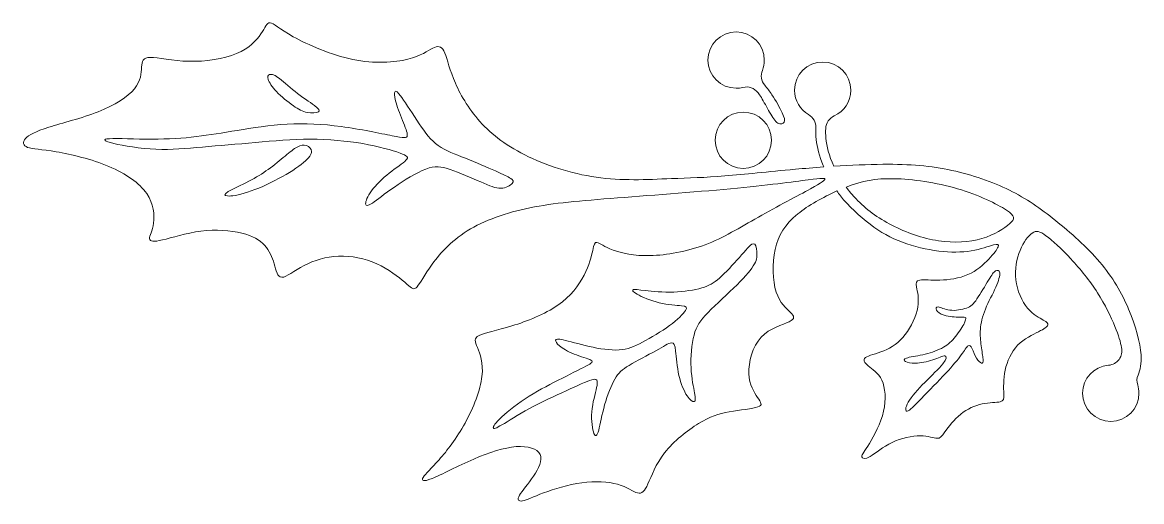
# Model space of a CAD drawing. Header units: millimetres. Extents: x 126 to 315, y -68 to 138.
# Drawn here: x 241.2 to 315.1, y 24 to 55.7 of the extents above; entities that cross this region are included whole.
import ezdxf

# ---------------------------------------------------------------- set-up
doc = ezdxf.new("R2010")
doc.units = ezdxf.units.MM
doc.header["$MEASUREMENT"] = 0
doc.layers.add('Layer 1', color=7, linetype='Continuous')

msp = doc.modelspace()

# ---------------------------------------------------------------- linework, layer by layer
at = {"layer": 'Layer 1', "lineweight": 20}
for points, knots in [([(294.9976, 44.5526), (294.0811, 44.1438), (293.1086, 43.597), (292.4125, 43.0322), (292.4125, 43.0322), (291.5617, 42.3422), (291.1229, 41.6245), (290.9195, 40.6934), (290.9195, 40.6934), (290.7161, 39.7623), (290.7484, 38.617), (290.9892, 37.873), (290.9892, 37.873), (291.2299, 37.1294), (291.6795, 36.7867), (291.9362, 36.5299), (291.9362, 36.5299), (292.193, 36.2731), (292.2576, 36.1017), (291.8508, 35.909), (291.8508, 35.909), (291.444, 35.7165), (290.5664, 35.5024), (289.9938, 34.8816), (289.9938, 34.8816), (289.4212, 34.261), (289.1533, 33.2333), (289.1802, 32.4787), (289.1802, 32.4787), (289.2069, 31.7243), (289.528, 31.2423), (289.7581, 30.9105), (289.7581, 30.9105), (289.9882, 30.579), (290.1275, 30.3967), (289.7797, 30.2736), (289.7797, 30.2736), (289.4319, 30.1508), (288.5967, 30.0865), (287.8904, 29.9581), (287.8904, 29.9581), (287.1841, 29.8297), (286.606, 29.637), (285.8621, 29.1821), (285.8621, 29.1821), (285.1184, 28.7273), (284.2084, 28.0101), (283.6145, 27.2501), (283.6145, 27.2501), (283.0206, 26.4904), (282.7422, 25.6875), (282.5174, 25.1953), (282.5174, 25.1953), (282.2929, 24.7031), (282.1213, 24.5208), (281.8325, 24.5904), (281.8325, 24.5904), (281.5437, 24.6601), (281.1366, 24.9812), (280.5107, 25.1632), (280.5107, 25.1632), (279.8847, 25.345), (279.0388, 25.388), (278.1452, 25.2649), (278.1452, 25.2649), (277.2517, 25.1419), (276.3095, 24.8526), (275.6192, 24.5958), (275.6192, 24.5958), (274.9289, 24.339), (274.4901, 24.1142), (274.2224, 24.0659), (274.2224, 24.0659), (273.9549, 24.0179), (273.8586, 24.1463), (274.0246, 24.4407), (274.0246, 24.4407), (274.1904, 24.7349), (274.6185, 25.1953), (274.961, 25.7038), (274.961, 25.7038), (275.3034, 26.212), (275.5605, 26.7686), (275.3838, 27.1431), (275.3838, 27.1431), (275.2073, 27.5176), (274.5969, 27.7105), (273.8049, 27.6516), (273.8049, 27.6516), (273.0132, 27.5928), (272.0389, 27.2822), (271.0008, 26.8326), (271.0008, 26.8326), (269.9627, 26.3834), (268.8601, 25.7946), (268.2499, 25.5482), (268.2499, 25.5482), (267.6399, 25.3021), (267.5222, 25.3987), (267.6613, 25.6234), (267.6613, 25.6234), (267.8004, 25.8479), (268.1967, 26.2013), (268.7159, 26.7899), (268.7159, 26.7899), (269.2348, 27.3785), (269.8771, 28.203), (270.4283, 29.2091), (270.4283, 29.2091), (270.9795, 30.2149), (271.4397, 31.4032), (271.5467, 32.2969), (271.5467, 32.2969), (271.6537, 33.1903), (271.4074, 33.7901), (271.2416, 34.1966), (271.2416, 34.1966), (271.0758, 34.6032), (270.9899, 34.8175), (271.354, 34.9993), (271.354, 34.9993), (271.7178, 35.1811), (272.5314, 35.3313), (273.5268, 35.6364), (273.5268, 35.6364), (274.5221, 35.9413), (275.6996, 36.4015), (276.5559, 36.9954), (276.5559, 36.9954), (277.4119, 37.5893), (277.9473, 38.3175), (278.2898, 38.981), (278.2898, 38.981), (278.632, 39.6444), (278.782, 40.2439), (278.8677, 40.6291), (278.8677, 40.6291), (278.9532, 41.0143), (278.9748, 41.1859), (279.1461, 41.1482), (279.1461, 41.1482), (279.3172, 41.1109), (279.6383, 40.8645), (280.2056, 40.6504), (280.2056, 40.6504), (280.7728, 40.4366), (281.5864, 40.2543), (282.6621, 40.2813), (282.6621, 40.2813), (283.7376, 40.308), (285.0757, 40.5436), (286.2851, 40.9985), (286.2851, 40.9985), (287.4943, 41.4533), (288.5756, 42.1276), (289.8171, 42.8286), (289.8171, 42.8286), (291.0586, 43.5295), (292.4608, 44.2577), (293.2474, 44.6912), (293.2474, 44.6912), (294.034, 45.1244), (294.2054, 45.2637), (294.2107, 45.3334), (294.2107, 45.3334), (294.2161, 45.4028), (294.0554, 45.4028), (293.1027, 45.2851), (293.1027, 45.2851), (292.1503, 45.1674), (290.4057, 44.9319), (287.9761, 44.7018), (287.9761, 44.7018), (285.5465, 44.4718), (282.4318, 44.2468), (280.0396, 44.0594), (280.0396, 44.0594), (277.6476, 43.8722), (275.9777, 43.7222), (274.4258, 43.3798), (274.4258, 43.3798), (272.8739, 43.0375), (271.4397, 42.5021), (270.3586, 41.7798), (270.3586, 41.7798), (269.2778, 41.0575), (268.5496, 40.1475), (268.0734, 39.4572), (268.0734, 39.4572), (267.5972, 38.767), (267.3725, 38.2959), (267.1851, 38.1459), (267.1851, 38.1459), (266.998, 37.9961), (266.848, 38.1677), (266.4412, 38.5155), (266.4412, 38.5155), (266.0346, 38.8631), (265.371, 39.3878), (264.5897, 39.741), (264.5897, 39.741), (263.8084, 40.0939), (262.9092, 40.2762), (262.0689, 40.2439), (262.0689, 40.2439), (261.2289, 40.2119), (260.4473, 39.9655), (259.7944, 39.623), (259.7944, 39.623), (259.1417, 39.2806), (258.617, 38.8417), (258.3175, 38.8471), (258.3175, 38.8471), (258.018, 38.8524), (257.9427, 39.3019), (257.8143, 39.7407), (257.8143, 39.7407), (257.6862, 40.1796), (257.5039, 40.6077), (257.1828, 40.9609), (257.1828, 40.9609), (256.8619, 41.314), (256.4015, 41.5927), (255.6736, 41.7691), (255.6736, 41.7691), (254.9459, 41.9456), (253.9505, 42.0208), (252.9712, 41.8975), (252.9712, 41.8975), (251.9921, 41.7745), (251.0285, 41.4533), (250.4292, 41.314), (250.4292, 41.314), (249.83, 41.1749), (249.5943, 41.2179), (249.5783, 41.3999), (249.5783, 41.3999), (249.5623, 41.5817), (249.7656, 41.9028), (249.8406, 42.4327), (249.8406, 42.4327), (249.9156, 42.9623), (249.8618, 43.7011), (249.3856, 44.3861), (249.3856, 44.3861), (248.9093, 45.071), (248.0103, 45.7026), (246.8812, 46.1788), (246.8812, 46.1788), (245.7521, 46.655), (244.3927, 46.9763), (243.4133, 47.1421), (243.4133, 47.1421), (242.4342, 47.3079), (241.8344, 47.3188), (241.5187, 47.4365), (241.5187, 47.4365), (241.2031, 47.5542), (241.1709, 47.779), (241.3796, 48.0144), (241.3796, 48.0144), (241.5883, 48.2499), (242.0381, 48.4962), (242.9157, 48.7744), (242.9157, 48.7744), (243.7931, 49.0525), (245.0992, 49.3632), (246.1856, 49.7913), (246.1856, 49.7913), (247.2717, 50.2193), (248.1387, 50.7651), (248.5776, 51.3003), (248.5776, 51.3003), (249.0164, 51.8353), (249.0271, 52.36), (249.0538, 52.7452), (249.0538, 52.7452), (249.0805, 53.1304), (249.1237, 53.3767), (249.6266, 53.3821), (249.6266, 53.3821), (250.1295, 53.3874), (251.0931, 53.152), (252.1795, 53.125), (252.1795, 53.125), (253.2656, 53.0983), (254.4751, 53.2806), (255.3207, 53.6338), (255.3207, 53.6338), (256.1661, 53.9867), (256.6478, 54.5114), (256.9369, 54.9396), (256.9369, 54.9396), (257.2258, 55.3675), (257.3221, 55.6993), (257.5469, 55.6779), (257.5469, 55.6779), (257.7716, 55.6566), (258.125, 55.2818), (259.0777, 54.752), (259.0777, 54.752), (260.0301, 54.2224), (261.582, 53.5372), (263.0162, 53.2428), (263.0162, 53.2428), (264.4504, 52.9486), (265.7669, 53.0449), (266.6446, 53.2644), (266.6446, 53.2644), (267.5222, 53.4838), (267.9611, 53.8262), (268.2928, 53.9923), (268.2928, 53.9923), (268.6246, 54.158), (268.8494, 54.1474), (269.0261, 53.8102), (269.0261, 53.8102), (269.2025, 53.4731), (269.3312, 52.8095), (269.6576, 51.9906), (269.6576, 51.9906), (269.9838, 51.1719), (270.5086, 50.1979), (271.2685, 49.3096), (271.2685, 49.3096), (272.0282, 48.4212), (273.0239, 47.6183), (274.3724, 46.9387), (274.3724, 46.9387), (275.7209, 46.2591), (277.4228, 45.7023), (279.0964, 45.4623), (279.0964, 45.4623), (280.767, 45.2225), (282.4104, 45.2982), (284.0609, 45.3742), (284.0609, 45.3742), (285.1793, 45.4077), (286.2907, 45.4419), (287.5987, 45.5467), (287.5987, 45.5467), (288.9098, 45.6516), (290.4193, 45.8285), (292.2576, 45.9914), (292.2576, 45.9914), (292.8542, 46.0443), (293.4862, 46.096), (294.128, 46.1419)], [0, 0, 0, 0, 0.0113636, 0.0113636, 0.0113636, 0.0113636, 0.0227273, 0.0227273, 0.0227273, 0.0227273, 0.0340909, 0.0340909, 0.0340909, 0.0340909, 0.0454545, 0.0454545, 0.0454545, 0.0454545, 0.0568182, 0.0568182, 0.0568182, 0.0568182, 0.0681818, 0.0681818, 0.0681818, 0.0681818, 0.0795455, 0.0795455, 0.0795455, 0.0795455, 0.0909091, 0.0909091, 0.0909091, 0.0909091, 0.1022727, 0.1022727, 0.1022727, 0.1022727, 0.1136364, 0.1136364, 0.1136364, 0.1136364, 0.125, 0.125, 0.125, 0.125, 0.1363636, 0.1363636, 0.1363636, 0.1363636, 0.1477273, 0.1477273, 0.1477273, 0.1477273, 0.1590909, 0.1590909, 0.1590909, 0.1590909, 0.1704545, 0.1704545, 0.1704545, 0.1704545, 0.1818182, 0.1818182, 0.1818182, 0.1818182, 0.1931818, 0.1931818, 0.1931818, 0.1931818, 0.2045455, 0.2045455, 0.2045455, 0.2045455, 0.2159091, 0.2159091, 0.2159091, 0.2159091, 0.2272727, 0.2272727, 0.2272727, 0.2272727, 0.2386364, 0.2386364, 0.2386364, 0.2386364, 0.25, 0.25, 0.25, 0.25, 0.2613636, 0.2613636, 0.2613636, 0.2613636, 0.2727273, 0.2727273, 0.2727273, 0.2727273, 0.2840909, 0.2840909, 0.2840909, 0.2840909, 0.2954545, 0.2954545, 0.2954545, 0.2954545, 0.3068182, 0.3068182, 0.3068182, 0.3068182, 0.3181818, 0.3181818, 0.3181818, 0.3181818, 0.3295455, 0.3295455, 0.3295455, 0.3295455, 0.3409091, 0.3409091, 0.3409091, 0.3409091, 0.3522727, 0.3522727, 0.3522727, 0.3522727, 0.3636364, 0.3636364, 0.3636364, 0.3636364, 0.375, 0.375, 0.375, 0.375, 0.3863636, 0.3863636, 0.3863636, 0.3863636, 0.3977273, 0.3977273, 0.3977273, 0.3977273, 0.4090909, 0.4090909, 0.4090909, 0.4090909, 0.4204545, 0.4204545, 0.4204545, 0.4204545, 0.4318182, 0.4318182, 0.4318182, 0.4318182, 0.4431818, 0.4431818, 0.4431818, 0.4431818, 0.4545455, 0.4545455, 0.4545455, 0.4545455, 0.4659091, 0.4659091, 0.4659091, 0.4659091, 0.4772727, 0.4772727, 0.4772727, 0.4772727, 0.4886364, 0.4886364, 0.4886364, 0.4886364, 0.5, 0.5, 0.5, 0.5, 0.5113636, 0.5113636, 0.5113636, 0.5113636, 0.5227273, 0.5227273, 0.5227273, 0.5227273, 0.5340909, 0.5340909, 0.5340909, 0.5340909, 0.5454545, 0.5454545, 0.5454545, 0.5454545, 0.5568182, 0.5568182, 0.5568182, 0.5568182, 0.5681818, 0.5681818, 0.5681818, 0.5681818, 0.5795455, 0.5795455, 0.5795455, 0.5795455, 0.5909091, 0.5909091, 0.5909091, 0.5909091, 0.6022727, 0.6022727, 0.6022727, 0.6022727, 0.6136364, 0.6136364, 0.6136364, 0.6136364, 0.625, 0.625, 0.625, 0.625, 0.6363636, 0.6363636, 0.6363636, 0.6363636, 0.6477273, 0.6477273, 0.6477273, 0.6477273, 0.6590909, 0.6590909, 0.6590909, 0.6590909, 0.6704545, 0.6704545, 0.6704545, 0.6704545, 0.6818182, 0.6818182, 0.6818182, 0.6818182, 0.6931818, 0.6931818, 0.6931818, 0.6931818, 0.7045455, 0.7045455, 0.7045455, 0.7045455, 0.7159091, 0.7159091, 0.7159091, 0.7159091, 0.7272727, 0.7272727, 0.7272727, 0.7272727, 0.7386364, 0.7386364, 0.7386364, 0.7386364, 0.75, 0.75, 0.75, 0.75, 0.7613636, 0.7613636, 0.7613636, 0.7613636, 0.7727273, 0.7727273, 0.7727273, 0.7727273, 0.7840909, 0.7840909, 0.7840909, 0.7840909, 0.7954545, 0.7954545, 0.7954545, 0.7954545, 0.8068182, 0.8068182, 0.8068182, 0.8068182, 0.8181818, 0.8181818, 0.8181818, 0.8181818, 0.8295455, 0.8295455, 0.8295455, 0.8295455, 0.8409091, 0.8409091, 0.8409091, 0.8409091, 0.8522727, 0.8522727, 0.8522727, 0.8522727, 0.8636364, 0.8636364, 0.8636364, 0.8636364, 0.875, 0.875, 0.875, 0.875, 0.8863636, 0.8863636, 0.8863636, 0.8863636, 0.8977273, 0.8977273, 0.8977273, 0.8977273, 0.9090909, 0.9090909, 0.9090909, 0.9090909, 0.9204545, 0.9204545, 0.9204545, 0.9204545, 0.9318182, 0.9318182, 0.9318182, 0.9318182, 0.9431818, 0.9431818, 0.9431818, 0.9431818, 0.9545455, 0.9545455, 0.9545455, 0.9545455, 0.9659091, 0.9659091, 0.9659091, 0.9659091, 0.9772727, 0.9772727, 0.9772727, 0.9772727, 1, 1, 1, 1]), ([(288.7887, 51.4003), (288.6458, 51.3654), (288.496, 51.3464), (288.3421, 51.3464), (288.3421, 51.3464), (287.3135, 51.3464), (286.4798, 52.1802), (286.4798, 53.2088), (286.4798, 53.2088), (286.4798, 54.2374), (287.3135, 55.0711), (288.3421, 55.0711), (288.3421, 55.0711), (289.3707, 55.0711), (290.2045, 54.2374), (290.2045, 53.2088), (290.2045, 53.2088), (290.2045, 52.9682), (290.1586, 52.7382), (290.0758, 52.527), (290.0758, 52.527), (289.9436, 52.1906), (289.9996, 51.835), (290.2292, 51.5556), (290.2292, 51.5556), (290.3967, 51.352), (290.5591, 51.1411), (290.7098, 50.9158), (290.7098, 50.9158), (290.986, 50.5027), (291.2246, 50.0396), (291.3744, 49.7214), (291.3744, 49.7214), (291.5241, 49.403), (291.586, 49.229), (291.5258, 49.11), (291.5258, 49.11), (291.4656, 48.9911), (291.2833, 48.9266), (291.103, 49.0363), (291.103, 49.0363), (290.9224, 49.146), (290.7428, 49.4299), (290.5557, 49.7588), (290.5557, 49.7588), (290.3683, 50.0879), (290.1729, 50.4627), (290.011, 50.726), (290.011, 50.726), (289.9304, 50.8574), (289.8579, 50.9615), (289.7914, 51.0481), (289.7914, 51.0481), (289.5516, 51.361), (289.1715, 51.4945), (288.7887, 51.4003)], [0, 0, 0, 0, 0.0666667, 0.0666667, 0.0666667, 0.0666667, 0.1333333, 0.1333333, 0.1333333, 0.1333333, 0.2, 0.2, 0.2, 0.2, 0.2666667, 0.2666667, 0.2666667, 0.2666667, 0.3333333, 0.3333333, 0.3333333, 0.3333333, 0.4, 0.4, 0.4, 0.4, 0.4666667, 0.4666667, 0.4666667, 0.4666667, 0.5333333, 0.5333333, 0.5333333, 0.5333333, 0.6, 0.6, 0.6, 0.6, 0.6666667, 0.6666667, 0.6666667, 0.6666667, 0.7333333, 0.7333333, 0.7333333, 0.7333333, 0.8, 0.8, 0.8, 0.8, 0.8666667, 0.8666667, 0.8666667, 0.8666667, 1, 1, 1, 1]), ([(294.128, 46.1419), (294.1151, 46.1729), (294.1025, 46.2043), (294.0903, 46.2351), (294.0903, 46.2351), (293.8389, 46.8661), (293.694, 47.4392), (293.6377, 47.9569), (293.6377, 47.9569), (293.6078, 48.2307), (293.6027, 48.4894), (293.609, 48.7409), (293.609, 48.7409), (293.6183, 49.1045), (293.4416, 49.421), (293.1273, 49.6042), (293.1273, 49.6042), (292.5734, 49.9268), (292.2011, 50.5273), (292.2011, 51.2146), (292.2011, 51.2146), (292.2011, 52.2433), (293.0348, 53.077), (294.0634, 53.077), (294.0634, 53.077), (295.092, 53.077), (295.9258, 52.2433), (295.9258, 51.2146), (295.9258, 51.2146), (295.9258, 50.46), (295.4767, 49.8103), (294.8318, 49.5178), (294.8318, 49.5178), (294.4918, 49.3637), (294.2814, 49.0535), (294.2632, 48.6807), (294.2632, 48.6807), (294.2537, 48.4841), (294.2552, 48.2749), (294.277, 48.0431), (294.277, 48.0431), (294.3258, 47.5249), (294.4758, 46.8931), (294.7996, 46.1894)], [0, 0, 0, 0, 0.0833333, 0.0833333, 0.0833333, 0.0833333, 0.1666667, 0.1666667, 0.1666667, 0.1666667, 0.25, 0.25, 0.25, 0.25, 0.3333333, 0.3333333, 0.3333333, 0.3333333, 0.4166667, 0.4166667, 0.4166667, 0.4166667, 0.5, 0.5, 0.5, 0.5, 0.5833333, 0.5833333, 0.5833333, 0.5833333, 0.6666667, 0.6666667, 0.6666667, 0.6666667, 0.75, 0.75, 0.75, 0.75, 0.8333333, 0.8333333, 0.8333333, 0.8333333, 1, 1, 1, 1]), ([(259.0791, 50.1921), (258.7233, 50.4409), (258.2738, 50.7996), (257.9636, 51.1231), (257.9636, 51.1231), (257.6532, 51.4469), (257.4816, 51.7362), (257.4148, 51.926), (257.4148, 51.926), (257.3478, 52.1161), (257.3855, 52.2071), (257.4923, 52.2445), (257.4923, 52.2445), (257.5993, 52.2821), (257.7762, 52.2658), (258.0597, 52.0653), (258.0597, 52.0653), (258.3432, 51.8646), (258.7342, 51.4792), (259.1888, 51.1207), (259.1888, 51.1207), (259.6437, 50.7622), (260.1631, 50.4304), (260.4679, 50.203), (260.4679, 50.203), (260.773, 49.9756), (260.8641, 49.8523), (260.7437, 49.7802), (260.7437, 49.7802), (260.6233, 49.7079), (260.2912, 49.6865), (259.9944, 49.7452), (259.9944, 49.7452), (259.6973, 49.8042), (259.4349, 49.9433), (259.0791, 50.1921)], [0, 0, 0, 0, 0.1, 0.1, 0.1, 0.1, 0.2, 0.2, 0.2, 0.2, 0.3, 0.3, 0.3, 0.3, 0.4, 0.4, 0.4, 0.4, 0.5, 0.5, 0.5, 0.5, 0.6, 0.6, 0.6, 0.6, 0.7, 0.7, 0.7, 0.7, 0.8, 0.8, 0.8, 0.8, 1, 1, 1, 1]), ([(272.4316, 45.8761), (271.8991, 46.1115), (271.1392, 46.4433), (270.4516, 46.7161), (270.4516, 46.7161), (269.7639, 46.9892), (269.1482, 47.2033), (268.6586, 47.5538), (268.6586, 47.5538), (268.1691, 47.9042), (267.805, 48.3914), (267.3931, 48.9986), (267.3931, 48.9986), (266.981, 49.6059), (266.5205, 50.3341), (266.2397, 50.7299), (266.2397, 50.7299), (265.9587, 51.1258), (265.857, 51.1904), (265.8036, 51.1236), (265.8036, 51.1236), (265.7499, 51.0566), (265.7446, 50.8583), (265.8354, 50.5108), (265.8354, 50.5108), (265.9264, 50.1629), (266.114, 49.6649), (266.2904, 49.2236), (266.2904, 49.2236), (266.4669, 48.7821), (266.6332, 48.3965), (266.6118, 48.2147), (266.6118, 48.2147), (266.5902, 48.0326), (266.3815, 48.0542), (265.6082, 48.2067), (265.6082, 48.2067), (264.8349, 48.3591), (263.497, 48.6431), (262.2475, 48.8115), (262.2475, 48.8115), (260.998, 48.9799), (259.8364, 49.0336), (258.6779, 48.9695), (258.6779, 48.9695), (257.5194, 48.9052), (256.3631, 48.7229), (255.3733, 48.5598), (255.3733, 48.5598), (254.3833, 48.3967), (253.5588, 48.252), (252.668, 48.1479), (252.668, 48.1479), (251.777, 48.0436), (250.8188, 47.9792), (249.7353, 47.9792), (249.7353, 47.9792), (248.6516, 47.9792), (247.4421, 48.0436), (246.923, 48.0115), (246.923, 48.0115), (246.4038, 47.9792), (246.5754, 47.8508), (247.2147, 47.6957), (247.2147, 47.6957), (247.8543, 47.5406), (248.962, 47.3584), (249.9948, 47.313), (249.9948, 47.313), (251.0275, 47.2673), (251.9858, 47.3586), (253.0692, 47.4547), (253.0692, 47.4547), (254.153, 47.5511), (255.3624, 47.6528), (256.5719, 47.7598), (256.5719, 47.7598), (257.7813, 47.8669), (258.991, 47.9792), (260.1978, 47.9792), (260.1978, 47.9792), (261.4046, 47.9792), (262.6087, 47.8669), (263.6655, 47.6824), (263.6655, 47.6824), (264.7225, 47.4977), (265.6324, 47.2406), (266.13, 47.0615), (266.13, 47.0615), (266.6276, 46.8822), (266.7135, 46.7805), (266.5235, 46.5853), (266.5235, 46.5853), (266.3334, 46.3899), (265.8676, 46.1006), (265.4155, 45.7395), (265.4155, 45.7395), (264.9633, 45.3783), (264.5244, 44.9448), (264.2463, 44.565), (264.2463, 44.565), (263.9679, 44.1851), (263.8502, 43.8584), (263.8555, 43.698), (263.8555, 43.698), (263.8609, 43.5375), (263.9893, 43.5429), (264.2995, 43.7487), (264.2995, 43.7487), (264.6099, 43.9548), (265.1026, 44.3618), (265.7553, 44.8164), (265.7553, 44.8164), (266.4082, 45.2713), (267.2217, 45.7746), (267.8317, 46.0021), (267.8317, 46.0021), (268.4416, 46.2295), (268.8487, 46.181), (269.4533, 45.9778), (269.4533, 45.9778), (270.0579, 45.7744), (270.8608, 45.4157), (271.46, 45.1535), (271.46, 45.1535), (272.0593, 44.8914), (272.4557, 44.7254), (272.7952, 44.7334), (272.7952, 44.7334), (273.135, 44.7414), (273.419, 44.9237), (273.5394, 45.0572), (273.5394, 45.0572), (273.6598, 45.1909), (273.6168, 45.2768), (273.443, 45.389), (273.443, 45.389), (273.2692, 45.5013), (272.9639, 45.6407), (272.4316, 45.8761)], [0, 0, 0, 0, 0.0277778, 0.0277778, 0.0277778, 0.0277778, 0.0555556, 0.0555556, 0.0555556, 0.0555556, 0.0833333, 0.0833333, 0.0833333, 0.0833333, 0.1111111, 0.1111111, 0.1111111, 0.1111111, 0.1388889, 0.1388889, 0.1388889, 0.1388889, 0.1666667, 0.1666667, 0.1666667, 0.1666667, 0.1944444, 0.1944444, 0.1944444, 0.1944444, 0.2222222, 0.2222222, 0.2222222, 0.2222222, 0.25, 0.25, 0.25, 0.25, 0.2777778, 0.2777778, 0.2777778, 0.2777778, 0.3055556, 0.3055556, 0.3055556, 0.3055556, 0.3333333, 0.3333333, 0.3333333, 0.3333333, 0.3611111, 0.3611111, 0.3611111, 0.3611111, 0.3888889, 0.3888889, 0.3888889, 0.3888889, 0.4166667, 0.4166667, 0.4166667, 0.4166667, 0.4444444, 0.4444444, 0.4444444, 0.4444444, 0.4722222, 0.4722222, 0.4722222, 0.4722222, 0.5, 0.5, 0.5, 0.5, 0.5277778, 0.5277778, 0.5277778, 0.5277778, 0.5555556, 0.5555556, 0.5555556, 0.5555556, 0.5833333, 0.5833333, 0.5833333, 0.5833333, 0.6111111, 0.6111111, 0.6111111, 0.6111111, 0.6388889, 0.6388889, 0.6388889, 0.6388889, 0.6666667, 0.6666667, 0.6666667, 0.6666667, 0.6944444, 0.6944444, 0.6944444, 0.6944444, 0.7222222, 0.7222222, 0.7222222, 0.7222222, 0.75, 0.75, 0.75, 0.75, 0.7777778, 0.7777778, 0.7777778, 0.7777778, 0.8055556, 0.8055556, 0.8055556, 0.8055556, 0.8333333, 0.8333333, 0.8333333, 0.8333333, 0.8611111, 0.8611111, 0.8611111, 0.8611111, 0.8888889, 0.8888889, 0.8888889, 0.8888889, 0.9166667, 0.9166667, 0.9166667, 0.9166667, 0.9444444, 0.9444444, 0.9444444, 0.9444444, 1, 1, 1, 1]), ([(288.8171, 49.7683), (289.8457, 49.7683), (290.6795, 48.9346), (290.6795, 47.9059), (290.6795, 47.9059), (290.6795, 46.8773), (289.8457, 46.0436), (288.8171, 46.0436), (288.8171, 46.0436), (287.7885, 46.0436), (286.9548, 46.8773), (286.9548, 47.9059), (286.9548, 47.9059), (286.9548, 48.9346), (287.7885, 49.7683), (288.8171, 49.7683)], [0, 0, 0, 0, 0.2, 0.2, 0.2, 0.2, 0.4, 0.4, 0.4, 0.4, 0.6, 0.6, 0.6, 0.6, 1, 1, 1, 1]), ([(258.5388, 46.8608), (258.2151, 46.5933), (257.8187, 46.2666), (257.4202, 45.9805), (257.4202, 45.9805), (257.0216, 45.6943), (256.6199, 45.448), (256.1304, 45.1965), (256.1304, 45.1965), (255.6408, 44.945), (255.0627, 44.688), (254.7765, 44.5116), (254.7765, 44.5116), (254.4901, 44.3349), (254.4957, 44.2385), (254.7311, 44.2225), (254.7311, 44.2225), (254.9666, 44.2062), (255.4321, 44.2708), (256.0474, 44.4713), (256.0474, 44.4713), (256.6629, 44.672), (257.4282, 45.0091), (258.1078, 45.3703), (258.1078, 45.3703), (258.7874, 45.7314), (259.3818, 46.1171), (259.7563, 46.43), (259.7563, 46.43), (260.1308, 46.7431), (260.2862, 46.9839), (260.2835, 47.1737), (260.2835, 47.1737), (260.2808, 47.3637), (260.1199, 47.503), (259.9408, 47.5564), (259.9408, 47.5564), (259.7616, 47.6101), (259.5633, 47.5778), (259.3388, 47.4574), (259.3388, 47.4574), (259.1141, 47.337), (258.8624, 47.1283), (258.5388, 46.8608)], [0, 0, 0, 0, 0.0833333, 0.0833333, 0.0833333, 0.0833333, 0.1666667, 0.1666667, 0.1666667, 0.1666667, 0.25, 0.25, 0.25, 0.25, 0.3333333, 0.3333333, 0.3333333, 0.3333333, 0.4166667, 0.4166667, 0.4166667, 0.4166667, 0.5, 0.5, 0.5, 0.5, 0.5833333, 0.5833333, 0.5833333, 0.5833333, 0.6666667, 0.6666667, 0.6666667, 0.6666667, 0.75, 0.75, 0.75, 0.75, 0.8333333, 0.8333333, 0.8333333, 0.8333333, 1, 1, 1, 1]), ([(294.7996, 46.1875), (295.919, 46.2591), (297.044, 46.3103), (298.0478, 46.3178), (298.0478, 46.3178), (299.8325, 46.3312), (301.2349, 46.2081), (302.5968, 45.9164), (302.5968, 45.9164), (303.9587, 45.6249), (305.2805, 45.1647), (306.4016, 44.6108), (306.4016, 44.6108), (307.5227, 44.0569), (308.4436, 43.4094), (309.4443, 42.6094), (309.4443, 42.6094), (310.4448, 41.8094), (311.5261, 40.8565), (312.3714, 39.8585), (312.3714, 39.8585), (313.2168, 38.8607), (313.8272, 37.8167), (314.2848, 36.7303), (314.2848, 36.7303), (314.742, 35.6442), (315.0476, 34.5148), (315.1008, 33.7255), (315.1008, 33.7255), (315.1406, 33.1338), (315.0391, 32.7321), (314.902, 32.3789), (314.902, 32.3789), (314.819, 32.1651), (314.8122, 31.9564), (314.8809, 31.7374), (314.8809, 31.7374), (314.936, 31.561), (314.9661, 31.3734), (314.9661, 31.179), (314.9661, 31.179), (314.9661, 30.1503), (314.1323, 29.3166), (313.1037, 29.3166), (313.1037, 29.3166), (312.0751, 29.3166), (311.2414, 30.1503), (311.2414, 31.179), (311.2414, 31.179), (311.2414, 32.1556), (311.993, 32.9571), (312.9496, 33.035), (312.9496, 33.035), (313.2379, 33.0585), (313.4768, 33.1911), (313.6496, 33.4231), (313.6496, 33.4231), (313.8221, 33.6554), (313.8804, 33.9224), (313.82, 34.2051), (313.82, 34.2051), (313.7479, 34.5425), (313.6197, 35.0007), (313.3775, 35.6015), (313.3775, 35.6015), (313.1207, 36.2381), (312.7353, 37.0357), (312.227, 37.825), (312.227, 37.825), (311.7188, 38.6143), (311.087, 39.3956), (310.4664, 40.0645), (310.4664, 40.0645), (309.8457, 40.7334), (309.2353, 41.29), (308.8178, 41.5951), (308.8178, 41.5951), (308.4006, 41.8999), (308.1759, 41.9538), (307.9108, 41.7745), (307.9108, 41.7745), (307.646, 41.5953), (307.3409, 41.183), (307.1135, 40.6291), (307.1135, 40.6291), (306.8861, 40.0754), (306.7361, 39.3796), (306.8244, 38.6759), (306.8244, 38.6759), (306.9128, 37.9723), (307.2392, 37.2602), (307.6084, 36.808), (307.6084, 36.808), (307.9776, 36.3561), (308.3899, 36.1631), (308.6414, 36.024), (308.6414, 36.024), (308.8928, 35.885), (308.9839, 35.7993), (308.9385, 35.6896), (308.9385, 35.6896), (308.8931, 35.5799), (308.7108, 35.4461), (308.331, 35.2481), (308.331, 35.2481), (307.9511, 35.0503), (307.373, 34.7879), (306.9475, 34.3517), (306.9475, 34.3517), (306.5222, 33.9158), (306.2492, 33.3054), (306.1235, 32.7061), (306.1235, 32.7061), (305.9977, 32.1069), (306.0191, 31.518), (306.0271, 31.1595), (306.0271, 31.1595), (306.0351, 30.801), (306.0298, 30.6724), (305.7943, 30.6161), (305.7943, 30.6161), (305.5589, 30.56), (305.0931, 30.5763), (304.6089, 30.4746), (304.6089, 30.4746), (304.1247, 30.3729), (303.6215, 30.1535), (303.1827, 29.795), (303.1827, 29.795), (302.7441, 29.4365), (302.3691, 28.9384), (302.1417, 28.628), (302.1417, 28.628), (301.9145, 28.3178), (301.8339, 28.1948), (301.6172, 28.2054), (301.6172, 28.2054), (301.4007, 28.2161), (301.0473, 28.3608), (300.5094, 28.3635), (300.5094, 28.3635), (299.9718, 28.3661), (299.2493, 28.2268), (298.6447, 27.9351), (298.6447, 27.9351), (298.0401, 27.6436), (297.5527, 27.1994), (297.2049, 27.0013), (297.2049, 27.0013), (296.8573, 26.8033), (296.6483, 26.8516), (296.643, 26.9853), (296.643, 26.9853), (296.6376, 27.119), (296.8359, 27.3385), (297.1517, 27.8576), (297.1517, 27.8576), (297.4672, 28.3766), (297.9007, 29.1955), (298.0854, 29.9875), (298.0854, 29.9875), (298.2702, 30.7794), (298.2056, 31.5447), (297.9702, 32.0452), (297.9702, 32.0452), (297.735, 32.5454), (297.3279, 32.7811), (297.0685, 32.9952), (297.0685, 32.9952), (296.809, 33.209), (296.6966, 33.402), (296.8947, 33.5437), (296.8947, 33.5437), (297.0925, 33.6855), (297.6012, 33.7765), (298.1041, 33.9879), (298.1041, 33.9879), (298.607, 34.1993), (299.1049, 34.5311), (299.5143, 35.0556), (299.5143, 35.0556), (299.9235, 35.5799), (300.2446, 36.2971), (300.3437, 36.8777), (300.3437, 36.8777), (300.4427, 37.4582), (300.3196, 37.9024), (300.266, 38.1942), (300.266, 38.1942), (300.2126, 38.4857), (300.2286, 38.625), (300.4827, 38.6653), (300.4827, 38.6653), (300.7369, 38.7053), (301.2296, 38.6463), (301.8155, 38.6624), (301.8155, 38.6624), (302.4014, 38.6784), (303.081, 38.7696), (303.6563, 39.0238), (303.6563, 39.0238), (304.2315, 39.2779), (304.7026, 39.6954), (305.0424, 40.0485), (305.0424, 40.0485), (305.3822, 40.4017), (305.5909, 40.6907), (305.6579, 40.8565), (305.6579, 40.8565), (305.7249, 41.0223), (305.6497, 41.0655), (305.3473, 40.9851), (305.3473, 40.9851), (305.0451, 40.9048), (304.5152, 40.7014), (303.8837, 40.597), (303.8837, 40.597), (303.2524, 40.4927), (302.5189, 40.4873), (301.7296, 40.5837), (301.7296, 40.5837), (300.9405, 40.6798), (300.0946, 40.8781), (299.332, 41.1643), (299.332, 41.1643), (298.5697, 41.4504), (297.8901, 41.8254), (297.1918, 42.3499), (297.1918, 42.3499), (296.4935, 42.8742), (295.776, 43.5485), (295.2382, 44.2307), (295.2382, 44.2307), (295.1537, 44.338), (295.0733, 44.4453), (294.9976, 44.5526)], [0, 0, 0, 0, 0.0166667, 0.0166667, 0.0166667, 0.0166667, 0.0333333, 0.0333333, 0.0333333, 0.0333333, 0.05, 0.05, 0.05, 0.05, 0.0666667, 0.0666667, 0.0666667, 0.0666667, 0.0833333, 0.0833333, 0.0833333, 0.0833333, 0.1, 0.1, 0.1, 0.1, 0.1166667, 0.1166667, 0.1166667, 0.1166667, 0.1333333, 0.1333333, 0.1333333, 0.1333333, 0.15, 0.15, 0.15, 0.15, 0.1666667, 0.1666667, 0.1666667, 0.1666667, 0.1833333, 0.1833333, 0.1833333, 0.1833333, 0.2, 0.2, 0.2, 0.2, 0.2166667, 0.2166667, 0.2166667, 0.2166667, 0.2333333, 0.2333333, 0.2333333, 0.2333333, 0.25, 0.25, 0.25, 0.25, 0.2666667, 0.2666667, 0.2666667, 0.2666667, 0.2833333, 0.2833333, 0.2833333, 0.2833333, 0.3, 0.3, 0.3, 0.3, 0.3166667, 0.3166667, 0.3166667, 0.3166667, 0.3333333, 0.3333333, 0.3333333, 0.3333333, 0.35, 0.35, 0.35, 0.35, 0.3666667, 0.3666667, 0.3666667, 0.3666667, 0.3833333, 0.3833333, 0.3833333, 0.3833333, 0.4, 0.4, 0.4, 0.4, 0.4166667, 0.4166667, 0.4166667, 0.4166667, 0.4333333, 0.4333333, 0.4333333, 0.4333333, 0.45, 0.45, 0.45, 0.45, 0.4666667, 0.4666667, 0.4666667, 0.4666667, 0.4833333, 0.4833333, 0.4833333, 0.4833333, 0.5, 0.5, 0.5, 0.5, 0.5166667, 0.5166667, 0.5166667, 0.5166667, 0.5333333, 0.5333333, 0.5333333, 0.5333333, 0.55, 0.55, 0.55, 0.55, 0.5666667, 0.5666667, 0.5666667, 0.5666667, 0.5833333, 0.5833333, 0.5833333, 0.5833333, 0.6, 0.6, 0.6, 0.6, 0.6166667, 0.6166667, 0.6166667, 0.6166667, 0.6333333, 0.6333333, 0.6333333, 0.6333333, 0.65, 0.65, 0.65, 0.65, 0.6666667, 0.6666667, 0.6666667, 0.6666667, 0.6833333, 0.6833333, 0.6833333, 0.6833333, 0.7, 0.7, 0.7, 0.7, 0.7166667, 0.7166667, 0.7166667, 0.7166667, 0.7333333, 0.7333333, 0.7333333, 0.7333333, 0.75, 0.75, 0.75, 0.75, 0.7666667, 0.7666667, 0.7666667, 0.7666667, 0.7833333, 0.7833333, 0.7833333, 0.7833333, 0.8, 0.8, 0.8, 0.8, 0.8166667, 0.8166667, 0.8166667, 0.8166667, 0.8333333, 0.8333333, 0.8333333, 0.8333333, 0.85, 0.85, 0.85, 0.85, 0.8666667, 0.8666667, 0.8666667, 0.8666667, 0.8833333, 0.8833333, 0.8833333, 0.8833333, 0.9, 0.9, 0.9, 0.9, 0.9166667, 0.9166667, 0.9166667, 0.9166667, 0.9333333, 0.9333333, 0.9333333, 0.9333333, 0.95, 0.95, 0.95, 0.95, 0.9666667, 0.9666667, 0.9666667, 0.9666667, 1, 1, 1, 1]), ([(295.6153, 44.8106), (295.8112, 44.5434), (296.0282, 44.2805), (296.2646, 44.0312), (296.2646, 44.0312), (296.908, 43.3533), (297.6973, 42.7725), (298.6379, 42.2895), (298.6379, 42.2895), (299.5784, 41.8067), (300.6701, 41.4211), (301.7138, 41.2604), (301.7138, 41.2604), (302.7572, 41.0999), (303.7526, 41.1645), (304.5822, 41.4106), (304.5822, 41.4106), (305.4116, 41.6567), (306.0752, 42.0849), (306.423, 42.3953), (306.423, 42.3953), (306.7708, 42.7055), (306.8031, 42.8985), (306.2036, 43.2943), (306.2036, 43.2943), (305.6043, 43.6902), (304.3732, 44.2897), (302.9711, 44.7018), (302.9711, 44.7018), (301.5691, 45.1137), (299.9956, 45.3387), (298.7701, 45.3657), (298.7701, 45.3657), (297.5517, 45.3921), (296.6772, 45.2225), (295.6153, 44.8106)], [0, 0, 0, 0, 0.1, 0.1, 0.1, 0.1, 0.2, 0.2, 0.2, 0.2, 0.3, 0.3, 0.3, 0.3, 0.4, 0.4, 0.4, 0.4, 0.5, 0.5, 0.5, 0.5, 0.6, 0.6, 0.6, 0.6, 0.7, 0.7, 0.7, 0.7, 0.8, 0.8, 0.8, 0.8, 1, 1, 1, 1]), ([(288.5564, 40.1628), (288.1472, 39.6946), (287.6438, 39.1488), (287.2453, 38.7956), (287.2453, 38.7956), (286.8465, 38.4425), (286.5521, 38.2815), (286.0679, 38.1451), (286.0679, 38.1451), (285.5834, 38.0087), (284.9092, 37.8963), (284.2162, 37.8723), (284.2162, 37.8723), (283.5232, 37.848), (282.8111, 37.9126), (282.3429, 37.966), (282.3429, 37.966), (281.8747, 38.0194), (281.65, 38.0624), (281.5536, 38.033), (281.5536, 38.033), (281.4573, 38.0034), (281.4895, 37.9017), (281.7971, 37.7252), (281.7971, 37.7252), (282.1048, 37.5485), (282.6883, 37.2968), (283.2662, 37.1604), (283.2662, 37.1604), (283.8441, 37.024), (284.4169, 37.0027), (284.7405, 36.9653), (284.7405, 36.9653), (285.0642, 36.9279), (285.1395, 36.874), (284.9924, 36.6549), (284.9924, 36.6549), (284.8451, 36.4354), (284.4757, 36.05), (283.9407, 35.6541), (283.9407, 35.6541), (283.4055, 35.258), (282.7041, 34.8512), (282.1478, 34.5571), (282.1478, 34.5571), (281.5912, 34.2627), (281.1789, 34.0804), (280.6092, 34.0457), (280.6092, 34.0457), (280.0393, 34.011), (279.3112, 34.1236), (278.6262, 34.2787), (278.6262, 34.2787), (277.9413, 34.4338), (277.299, 34.6321), (276.9219, 34.7148), (276.9219, 34.7148), (276.5444, 34.7978), (276.4321, 34.7656), (276.4134, 34.6855), (276.4134, 34.6855), (276.3944, 34.6051), (276.4697, 34.4767), (276.6728, 34.311), (276.6728, 34.311), (276.8762, 34.1449), (277.208, 33.9415), (277.6279, 33.7731), (277.6279, 33.7731), (278.0481, 33.6044), (278.5568, 33.4704), (278.7493, 33.3663), (278.7493, 33.3663), (278.942, 33.2619), (278.8189, 33.1867), (278.4124, 32.9755), (278.4124, 32.9755), (278.0056, 32.7641), (277.3151, 32.4163), (276.5874, 32.0445), (276.5874, 32.0445), (275.8595, 31.6726), (275.0942, 31.2763), (274.3959, 30.8161), (274.3959, 30.8161), (273.6974, 30.3559), (273.0658, 29.8314), (272.7047, 29.4702), (272.7047, 29.4702), (272.3435, 29.1091), (272.2523, 28.9108), (272.3083, 28.8627), (272.3083, 28.8627), (272.3646, 28.8147), (272.5683, 28.9164), (273.0229, 29.1918), (273.0229, 29.1918), (273.4777, 29.4676), (274.1845, 29.9171), (274.9818, 30.3343), (274.9818, 30.3343), (275.7792, 30.7518), (276.6675, 31.1374), (277.3818, 31.4637), (277.3818, 31.4637), (278.0964, 31.7901), (278.6369, 32.0578), (278.915, 32.1005), (278.915, 32.1005), (279.1934, 32.1435), (279.2097, 31.9612), (279.1243, 31.5654), (279.1243, 31.5654), (279.0386, 31.1695), (278.851, 30.5591), (278.8029, 29.9598), (278.8029, 29.9598), (278.7546, 29.3605), (278.8459, 28.7717), (278.9447, 28.5229), (278.9447, 28.5229), (279.0437, 28.2739), (279.1507, 28.3652), (279.2578, 28.7397), (279.2578, 28.7397), (279.3648, 29.1142), (279.4718, 29.7727), (279.6536, 30.42), (279.6536, 30.42), (279.8357, 31.0675), (280.0927, 31.7047), (280.3308, 32.1219), (280.3308, 32.1219), (280.5689, 32.5394), (280.7883, 32.7374), (281.2725, 33.0263), (281.2725, 33.0263), (281.757, 33.3153), (282.5063, 33.6954), (283.0359, 33.9896), (283.0359, 33.9896), (283.5657, 34.284), (283.8764, 34.4927), (284.0582, 34.5141), (284.0582, 34.5141), (284.24, 34.5357), (284.2939, 34.3694), (284.3419, 33.9682), (284.3419, 33.9682), (284.39, 33.567), (284.4329, 32.9299), (284.5613, 32.3656), (284.5613, 32.3656), (284.6897, 31.801), (284.9038, 31.3083), (285.1016, 31.0115), (285.1016, 31.0115), (285.2997, 30.7144), (285.482, 30.6127), (285.5727, 30.6421), (285.5727, 30.6421), (285.6638, 30.6714), (285.6638, 30.8324), (285.597, 31.2015), (285.597, 31.2015), (285.53, 31.5707), (285.396, 32.1488), (285.364, 32.8632), (285.364, 32.8632), (285.3317, 33.5775), (285.4016, 34.4287), (285.5594, 35.0306), (285.5594, 35.0306), (285.7172, 35.6325), (285.9635, 35.9859), (286.4878, 36.5209), (286.4878, 36.5209), (287.0123, 37.0561), (287.8152, 37.7735), (288.4038, 38.3594), (288.4038, 38.3594), (288.9924, 38.9454), (289.3673, 39.4002), (289.5518, 39.7347), (289.5518, 39.7347), (289.7365, 40.0691), (289.7309, 40.2832), (289.7069, 40.5427), (289.7069, 40.5427), (289.6829, 40.8024), (289.6399, 41.1075), (289.4608, 41.0648), (289.4608, 41.0648), (289.2817, 41.022), (288.9657, 40.631), (288.5564, 40.1628)], [0, 0, 0, 0, 0.02, 0.02, 0.02, 0.02, 0.04, 0.04, 0.04, 0.04, 0.06, 0.06, 0.06, 0.06, 0.08, 0.08, 0.08, 0.08, 0.1, 0.1, 0.1, 0.1, 0.12, 0.12, 0.12, 0.12, 0.14, 0.14, 0.14, 0.14, 0.16, 0.16, 0.16, 0.16, 0.18, 0.18, 0.18, 0.18, 0.2, 0.2, 0.2, 0.2, 0.22, 0.22, 0.22, 0.22, 0.24, 0.24, 0.24, 0.24, 0.26, 0.26, 0.26, 0.26, 0.28, 0.28, 0.28, 0.28, 0.3, 0.3, 0.3, 0.3, 0.32, 0.32, 0.32, 0.32, 0.34, 0.34, 0.34, 0.34, 0.36, 0.36, 0.36, 0.36, 0.38, 0.38, 0.38, 0.38, 0.4, 0.4, 0.4, 0.4, 0.42, 0.42, 0.42, 0.42, 0.44, 0.44, 0.44, 0.44, 0.46, 0.46, 0.46, 0.46, 0.48, 0.48, 0.48, 0.48, 0.5, 0.5, 0.5, 0.5, 0.52, 0.52, 0.52, 0.52, 0.54, 0.54, 0.54, 0.54, 0.56, 0.56, 0.56, 0.56, 0.58, 0.58, 0.58, 0.58, 0.6, 0.6, 0.6, 0.6, 0.62, 0.62, 0.62, 0.62, 0.64, 0.64, 0.64, 0.64, 0.66, 0.66, 0.66, 0.66, 0.68, 0.68, 0.68, 0.68, 0.7, 0.7, 0.7, 0.7, 0.72, 0.72, 0.72, 0.72, 0.74, 0.74, 0.74, 0.74, 0.76, 0.76, 0.76, 0.76, 0.78, 0.78, 0.78, 0.78, 0.8, 0.8, 0.8, 0.8, 0.82, 0.82, 0.82, 0.82, 0.84, 0.84, 0.84, 0.84, 0.86, 0.86, 0.86, 0.86, 0.88, 0.88, 0.88, 0.88, 0.9, 0.9, 0.9, 0.9, 0.92, 0.92, 0.92, 0.92, 0.94, 0.94, 0.94, 0.94, 0.96, 0.96, 0.96, 0.96, 1, 1, 1, 1]), ([(305.0232, 38.6592), (304.8065, 38.3034), (304.4907, 37.7629), (304.2579, 37.4177), (304.2579, 37.4177), (304.0252, 37.0726), (303.8752, 36.9223), (303.5757, 36.8129), (303.5757, 36.8129), (303.2759, 36.7032), (302.8264, 36.6335), (302.4679, 36.6735), (302.4679, 36.6735), (302.1094, 36.7138), (301.8415, 36.8638), (301.6971, 36.8852), (301.6971, 36.8852), (301.5526, 36.9066), (301.5313, 36.7995), (301.5927, 36.6791), (301.5927, 36.6791), (301.6543, 36.5587), (301.799, 36.4248), (302.0985, 36.3393), (302.0985, 36.3393), (302.3983, 36.2536), (302.8531, 36.216), (303.1259, 36.208), (303.1259, 36.208), (303.399, 36.2), (303.49, 36.2216), (303.5194, 36.1682), (303.5194, 36.1682), (303.549, 36.1146), (303.5167, 35.9859), (303.3803, 35.7345), (303.3803, 35.7345), (303.2439, 35.483), (303.0029, 35.1083), (302.7567, 34.8194), (302.7567, 34.8194), (302.5106, 34.5304), (302.2589, 34.327), (301.9111, 34.1505), (301.9111, 34.1505), (301.5633, 33.9738), (301.1191, 33.8238), (300.6776, 33.725), (300.6776, 33.725), (300.2361, 33.626), (299.7973, 33.5777), (299.5939, 33.5083), (299.5939, 33.5083), (299.3905, 33.4386), (299.4228, 33.3476), (299.5432, 33.2782), (299.5432, 33.2782), (299.6636, 33.2085), (299.8723, 33.1602), (300.1988, 33.1736), (300.1988, 33.1736), (300.5252, 33.1869), (300.9694, 33.2622), (301.3386, 33.385), (301.3386, 33.385), (301.7077, 33.508), (302.0024, 33.6796), (302.1388, 33.6636), (302.1388, 33.6636), (302.2752, 33.6474), (302.2536, 33.444), (302.0021, 33.1229), (302.0021, 33.1229), (301.7507, 32.8017), (301.2689, 32.3629), (300.8141, 31.9027), (300.8141, 31.9027), (300.3592, 31.4425), (299.9311, 30.9605), (299.717, 30.5913), (299.717, 30.5913), (299.5029, 30.2222), (299.5029, 29.9651), (299.6553, 29.9972), (299.6553, 29.9972), (299.808, 30.0295), (300.1131, 30.3506), (300.5893, 30.8401), (300.5893, 30.8401), (301.0657, 31.3299), (301.7133, 31.9882), (302.1949, 32.5071), (302.1949, 32.5071), (302.6764, 33.0263), (302.9924, 33.4066), (303.2143, 33.7114), (303.2143, 33.7114), (303.4364, 34.0165), (303.565, 34.2466), (303.6718, 34.319), (303.6718, 34.319), (303.7788, 34.3913), (303.8647, 34.3054), (303.9475, 34.1289), (303.9475, 34.1289), (304.0305, 33.9525), (304.1109, 33.6847), (304.2206, 33.4949), (304.2206, 33.4949), (304.3303, 33.3049), (304.4693, 33.1923), (304.5548, 33.1736), (304.5548, 33.1736), (304.6405, 33.1549), (304.6727, 33.2299), (304.6594, 33.4333), (304.6594, 33.4333), (304.646, 33.6367), (304.5871, 33.9685), (304.539, 34.311), (304.539, 34.311), (304.491, 34.6534), (304.4533, 35.0066), (304.4854, 35.4078), (304.4854, 35.4078), (304.5174, 35.8092), (304.6193, 36.259), (304.8172, 36.7459), (304.8172, 36.7459), (305.0152, 37.2328), (305.3096, 37.7575), (305.5021, 38.1908), (305.5021, 38.1908), (305.6948, 38.6242), (305.7861, 38.967), (305.7647, 39.1461), (305.7647, 39.1461), (305.7431, 39.3255), (305.6091, 39.3415), (305.4834, 39.264), (305.4834, 39.264), (305.3577, 39.1864), (305.24, 39.015), (305.0232, 38.6592)], [0, 0, 0, 0, 0.027027, 0.027027, 0.027027, 0.027027, 0.0540541, 0.0540541, 0.0540541, 0.0540541, 0.0810811, 0.0810811, 0.0810811, 0.0810811, 0.1081081, 0.1081081, 0.1081081, 0.1081081, 0.1351351, 0.1351351, 0.1351351, 0.1351351, 0.1621622, 0.1621622, 0.1621622, 0.1621622, 0.1891892, 0.1891892, 0.1891892, 0.1891892, 0.2162162, 0.2162162, 0.2162162, 0.2162162, 0.2432432, 0.2432432, 0.2432432, 0.2432432, 0.2702703, 0.2702703, 0.2702703, 0.2702703, 0.2972973, 0.2972973, 0.2972973, 0.2972973, 0.3243243, 0.3243243, 0.3243243, 0.3243243, 0.3513514, 0.3513514, 0.3513514, 0.3513514, 0.3783784, 0.3783784, 0.3783784, 0.3783784, 0.4054054, 0.4054054, 0.4054054, 0.4054054, 0.4324324, 0.4324324, 0.4324324, 0.4324324, 0.4594595, 0.4594595, 0.4594595, 0.4594595, 0.4864865, 0.4864865, 0.4864865, 0.4864865, 0.5135135, 0.5135135, 0.5135135, 0.5135135, 0.5405405, 0.5405405, 0.5405405, 0.5405405, 0.5675676, 0.5675676, 0.5675676, 0.5675676, 0.5945946, 0.5945946, 0.5945946, 0.5945946, 0.6216216, 0.6216216, 0.6216216, 0.6216216, 0.6486486, 0.6486486, 0.6486486, 0.6486486, 0.6756757, 0.6756757, 0.6756757, 0.6756757, 0.7027027, 0.7027027, 0.7027027, 0.7027027, 0.7297297, 0.7297297, 0.7297297, 0.7297297, 0.7567568, 0.7567568, 0.7567568, 0.7567568, 0.7837838, 0.7837838, 0.7837838, 0.7837838, 0.8108108, 0.8108108, 0.8108108, 0.8108108, 0.8378378, 0.8378378, 0.8378378, 0.8378378, 0.8648649, 0.8648649, 0.8648649, 0.8648649, 0.8918919, 0.8918919, 0.8918919, 0.8918919, 0.9189189, 0.9189189, 0.9189189, 0.9189189, 0.9459459, 0.9459459, 0.9459459, 0.9459459, 1, 1, 1, 1])]:
    msp.add_open_spline(points, degree=3, knots=knots, dxfattribs=at)

doc.saveas('drawing.dxf')
